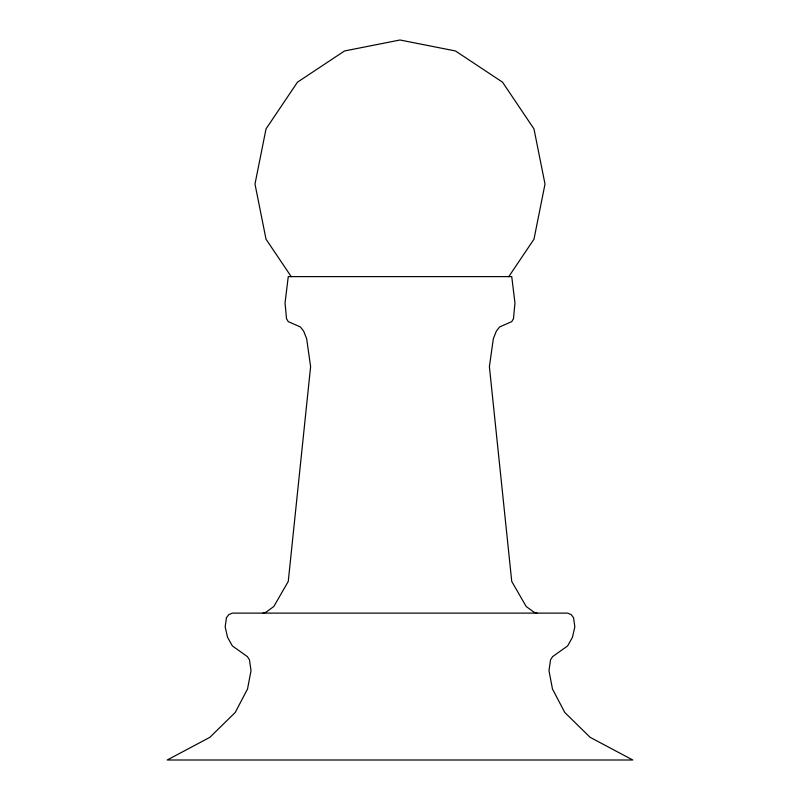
<?xml version="1.0" encoding="UTF-8"?>
<svg xmlns="http://www.w3.org/2000/svg" width="800" height="800" viewBox="0 0 800 800"><rect width="100%" height="100%" fill="white"/><g stroke="black" fill="none" stroke-linecap="round" stroke-linejoin="round"><path stroke-width="1.2" d="M508.69 276.77L533.98 239.18L545.01 184.05L533.98 128.92L502.54 82.19L455.49 50.97L400 40L344.51 50.97L297.46 82.19L266.02 128.92L254.99 184.05L266.02 239.18L291.31 276.77M262.61 613.29L265.98 612.22L273.81 606.51L288.26 581.44L310.61 366.66L306.66 338.71L303.72 331.29L300.43 326.97L288.26 321.63L286.53 318.72L285.04 302.97L288.26 276.61L511.74 276.61L514.96 302.97L513.47 318.72L511.74 321.63L499.57 326.97L496.28 331.29L493.34 338.71L489.39 366.66L511.74 581.44L526.19 606.51L534.02 612.22L537.39 613.29M226.44 617.72L225.18 626.8L227.52 637.24L232.39 645.94L247.44 656.66L249.46 659.85L251.02 670.64L247.53 689L235.23 712.45L209.87 737.33L167.21 760L632.79 760L590.13 737.33L564.77 712.45L552.47 689L548.98 670.64L550.54 659.85L552.56 656.66L567.61 645.94L572.48 637.24L574.82 626.8L573.56 617.72L571.24 614.67L567.61 613.12L232.39 613.12L228.76 614.67L226.44 617.72"/></g></svg>
